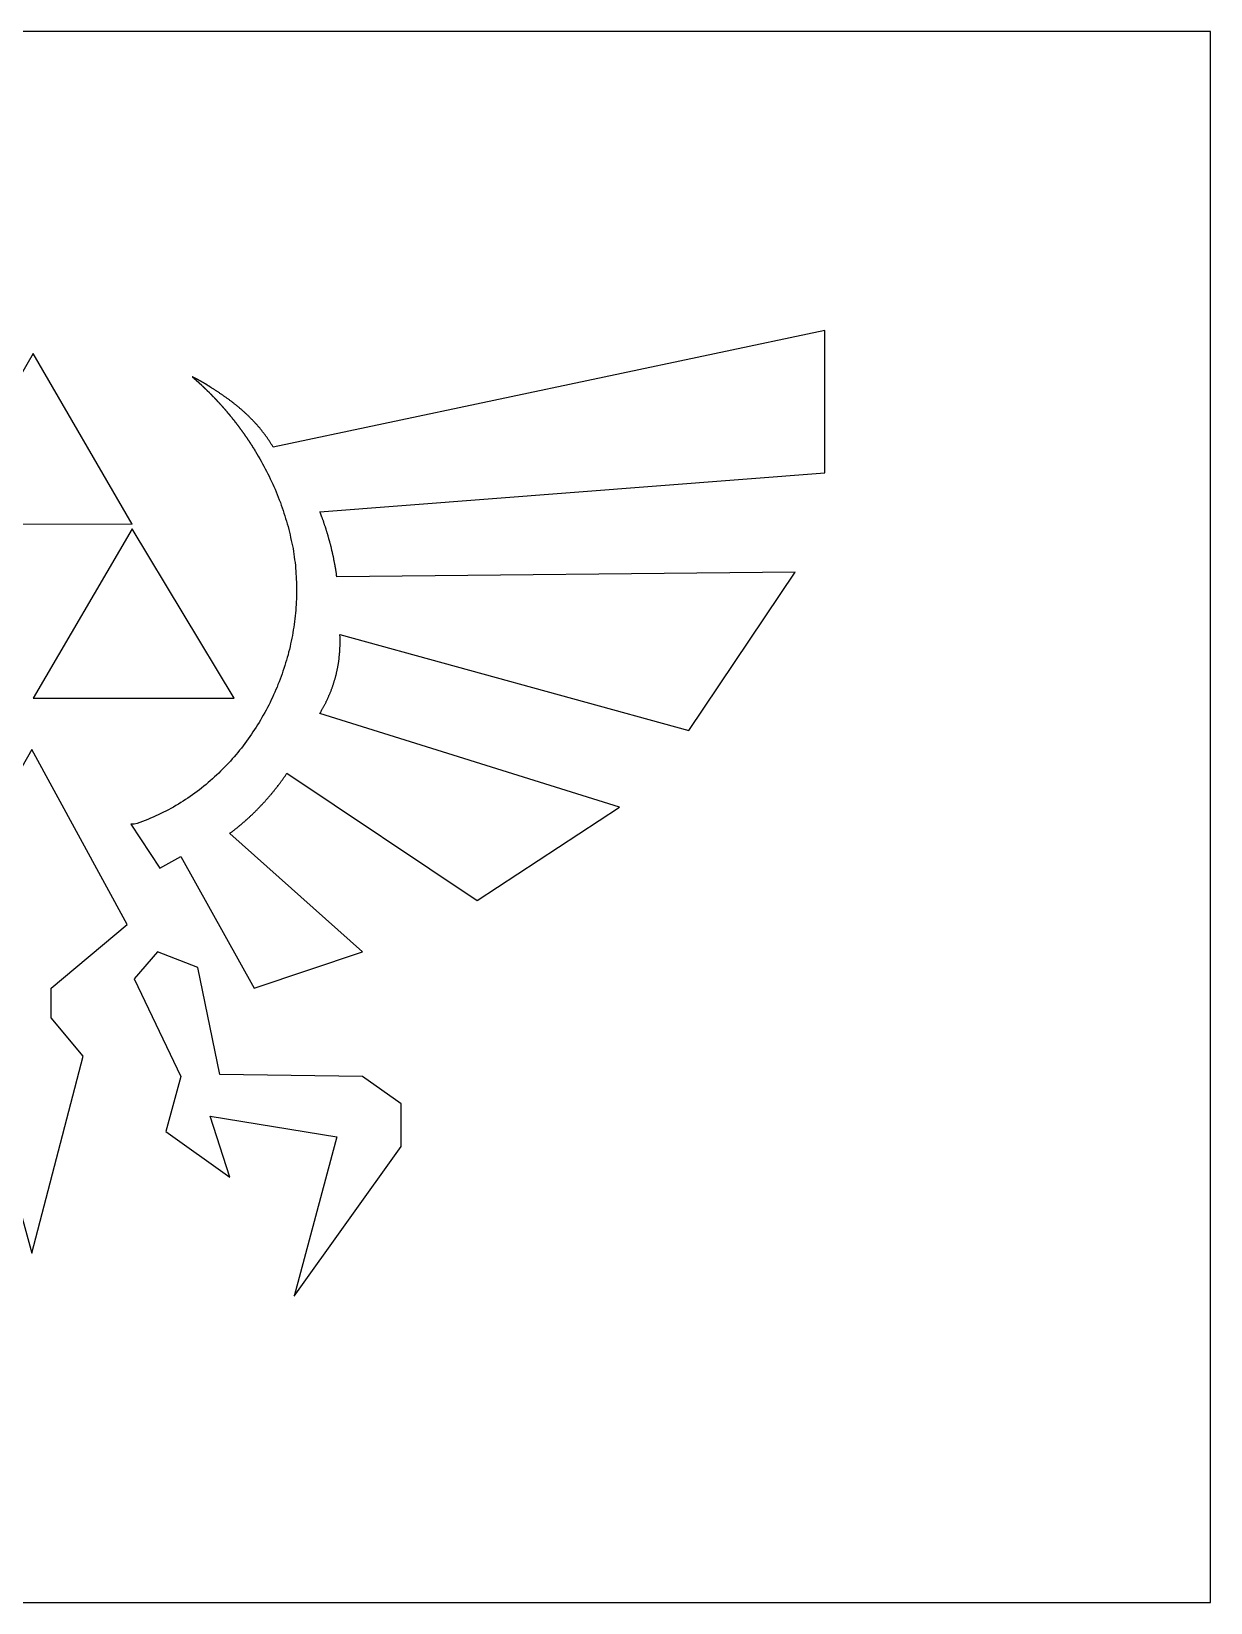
# Model space of a CAD drawing. Extents: x -75 to 75, y -57 to 44.
# Drawn here: x 0 to 75.4, y -56.9 to 43.6 of the extents above; entities that cross this region are included whole.
import ezdxf

# ---------------------------------------------------------------- set-up
doc = ezdxf.new("R2010")
doc.units = 0
doc.layers.get('0').update_dxf_attribs({"linetype": 'CONTINUOUS'})

msp = doc.modelspace()

# ---------------------------------------------------------------- linework, layer by layer
at = {"color": 7, "linetype": 'CONTINUOUS'}
for p, q in [((75.36, 43.58), (-75.34, 43.58)), ((75.36, -56.88), (75.36, 43.58)), ((50.71, 24.47), (15.44, 17.01)), ((50.71, 15.36), (50.71, 24.47)), ((0.11, 23), (-6.18, 12.11)), ((6.42, 12.07), (0.11, 23)), ((14.31, 16.73), (14.31, 16.73)), ((18.43, 12.86), (50.71, 15.36)), ((-6.18, 12.11), (6.42, 12.07)), ((6.42, 11.77), (0.11, 0.96)), ((12.94, 0.96), (6.42, 11.77)), ((48.8, 9), (19.51, 8.71)), ((42.01, -1.11), (48.8, 9)), ((19.71, 5.02), (42.01, -1.11)), ((0.11, 0.96), (12.94, 0.96)), ((37.59, -6.03), (18.43, -0.02)), ((0.01, -2.33), (-6.18, -13.23)), ((6.1, -13.53), (0.01, -2.33)), ((16.32, -3.85), (28.48, -11.98)), ((28.48, -11.98), (37.59, -6.03)), ((6.56, -7.11), (6.35, -7.11)), ((6.35, -7.11), (8.19, -9.93)), ((21.16, -15.27), (12.67, -7.7)), ((8.19, -9.93), (9.54, -9.18)), ((9.54, -9.18), (14.22, -17.59)), ((1.24, -17.59), (6.1, -13.53)), ((8.05, -15.27), (6.56, -17)), ((10.63, -16.27), (8.05, -15.27)), ((14.22, -17.59), (21.16, -15.27)), ((6.56, -17), (9.54, -23.24)), ((12.04, -23.12), (10.63, -16.27)), ((1.24, -19.49), (1.24, -17.59)), ((3.29, -21.95), (1.24, -19.49)), ((-3.44, -21.95), (0.01, -34.53)), ((0.01, -34.53), (3.29, -21.95)), ((9.54, -23.24), (8.59, -26.76)), ((21.16, -23.24), (12.04, -23.12)), ((23.62, -25), (21.16, -23.24)), ((23.62, -27.72), (23.62, -25)), ((12.67, -29.67), (11.42, -25.78)), ((11.42, -25.78), (19.51, -27.1)), ((8.59, -26.76), (12.67, -29.67)), ((19.51, -27.1), (16.78, -37.29)), ((16.78, -37.29), (23.62, -27.72)), ((-75.34, -56.88), (75.36, -56.88))]:
    msp.add_line(p, q, dxfattribs=at)
at = {"color": 7}
for points in [[(11.5, 20.79, 0), (11.49, 20.8, 0), (11.48, 20.81, 0), (11.47, 20.81, 0), (11.46, 20.82, 0), (11.45, 20.82, 0), (11.44, 20.83, 0), (11.43, 20.84, 0), (11.42, 20.84, 0), (11.41, 20.85, 0), (11.4, 20.86, 0), (11.39, 20.86, 0), (11.39, 20.87, 0), (11.38, 20.87, 0), (11.37, 20.88, 0), (11.36, 20.89, 0), (11.35, 20.89, 0), (11.34, 20.9, 0), (11.33, 20.9, 0), (11.32, 20.91, 0), (11.31, 20.92, 0), (11.3, 20.92, 0), (11.29, 20.93, 0), (11.28, 20.93, 0), (11.27, 20.94, 0), (11.26, 20.95, 0), (11.25, 20.95, 0), (11.25, 20.96, 0), (11.24, 20.96, 0), (11.23, 20.97, 0), (11.22, 20.98, 0), (11.21, 20.98, 0), (11.2, 20.99, 0), (11.19, 20.99, 0), (11.18, 21, 0), (11.17, 21, 0), (11.16, 21.01, 0), (11.15, 21.02, 0), (11.14, 21.02, 0), (11.13, 21.03, 0), (11.12, 21.03, 0), (11.11, 21.04, 0), (11.1, 21.05, 0), (11.09, 21.05, 0), (11.08, 21.06, 0), (11.07, 21.06, 0), (11.07, 21.07, 0), (11.06, 21.07, 0), (11.05, 21.08, 0), (11.04, 21.09, 0), (11.03, 21.09, 0), (11.02, 21.1, 0), (11.01, 21.1, 0), (11, 21.11, 0), (10.99, 21.11, 0), (10.98, 21.12, 0), (10.97, 21.13, 0), (10.96, 21.13, 0), (10.95, 21.14, 0), (10.94, 21.14, 0), (10.93, 21.15, 0), (10.92, 21.15, 0), (10.91, 21.16, 0), (10.9, 21.16, 0), (10.89, 21.17, 0), (10.88, 21.18, 0), (10.87, 21.18, 0), (10.86, 21.19, 0), (10.85, 21.19, 0), (10.84, 21.2, 0), (10.83, 21.2, 0), (10.82, 21.21, 0), (10.82, 21.21, 0), (10.81, 21.22, 0), (10.8, 21.22, 0), (10.79, 21.23, 0), (10.78, 21.24, 0), (10.77, 21.24, 0), (10.76, 21.25, 0), (10.75, 21.25, 0), (10.74, 21.26, 0), (10.73, 21.26, 0), (10.72, 21.27, 0), (10.71, 21.27, 0), (10.7, 21.28, 0), (10.69, 21.28, 0), (10.68, 21.29, 0), (10.67, 21.29, 0), (10.66, 21.3, 0), (10.65, 21.31, 0), (10.64, 21.31, 0), (10.63, 21.32, 0), (10.62, 21.32, 0), (10.61, 21.33, 0), (10.6, 21.33, 0), (10.59, 21.34, 0), (10.58, 21.34, 0), (10.57, 21.35, 0), (10.56, 21.35, 0), (10.55, 21.36, 0), (10.54, 21.36, 0), (10.53, 21.37, 0), (10.52, 21.37, 0), (10.51, 21.38, 0), (10.5, 21.38, 0), (10.49, 21.39, 0), (10.48, 21.39, 0), (10.47, 21.4, 0), (10.46, 21.4, 0), (10.45, 21.41, 0), (10.44, 21.41, 0), (10.43, 21.42, 0), (10.42, 21.42, 0), (10.41, 21.43, 0), (10.4, 21.43, 0), (10.39, 21.44, 0), (10.38, 21.44, 0), (10.37, 21.45, 0), (10.36, 21.45, 0), (10.35, 21.46, 0), (10.34, 21.46, 0), (10.33, 21.47, 0), (10.32, 21.47, 0), (10.31, 21.48, 0), (10.3, 21.48, 0), (10.29, 21.49, 0), (10.28, 21.49, 0), (10.27, 21.5, 0)], [(10.27, 21.5, 0), (10.28, 21.49, 0), (10.29, 21.49, 0), (10.29, 21.48, 0), (10.3, 21.47, 0), (10.31, 21.47, 0), (10.31, 21.46, 0), (10.32, 21.45, 0), (10.33, 21.45, 0), (10.34, 21.44, 0), (10.34, 21.43, 0), (10.35, 21.43, 0), (10.36, 21.42, 0), (10.37, 21.41, 0), (10.37, 21.41, 0), (10.38, 21.4, 0), (10.39, 21.4, 0), (10.4, 21.39, 0), (10.4, 21.38, 0), (10.41, 21.38, 0), (10.42, 21.37, 0), (10.42, 21.36, 0), (10.43, 21.36, 0), (10.44, 21.35, 0), (10.45, 21.34, 0), (10.45, 21.34, 0), (10.46, 21.33, 0), (10.47, 21.32, 0), (10.48, 21.32, 0), (10.48, 21.31, 0), (10.49, 21.3, 0), (10.5, 21.3, 0), (10.51, 21.29, 0), (10.51, 21.29, 0), (10.52, 21.28, 0), (10.53, 21.27, 0), (10.53, 21.27, 0), (10.54, 21.26, 0), (10.55, 21.25, 0), (10.56, 21.25, 0), (10.56, 21.24, 0), (10.57, 21.23, 0), (10.58, 21.23, 0), (10.59, 21.22, 0), (10.59, 21.21, 0), (10.6, 21.21, 0), (10.61, 21.2, 0), (10.61, 21.19, 0), (10.62, 21.19, 0), (10.63, 21.18, 0), (10.64, 21.17, 0), (10.64, 21.17, 0), (10.65, 21.16, 0), (10.66, 21.15, 0), (10.67, 21.15, 0), (10.67, 21.14, 0), (10.68, 21.14, 0), (10.69, 21.13, 0), (10.69, 21.12, 0), (10.7, 21.12, 0), (10.71, 21.11, 0), (10.72, 21.1, 0), (10.72, 21.1, 0), (10.73, 21.09, 0), (10.74, 21.08, 0), (10.74, 21.08, 0), (10.75, 21.07, 0), (10.76, 21.06, 0), (10.77, 21.06, 0), (10.77, 21.05, 0), (10.78, 21.04, 0), (10.79, 21.04, 0), (10.79, 21.03, 0), (10.8, 21.02, 0), (10.81, 21.02, 0), (10.82, 21.01, 0), (10.82, 21, 0), (10.83, 21, 0), (10.84, 20.99, 0), (10.85, 20.98, 0), (10.85, 20.98, 0), (10.86, 20.97, 0), (10.87, 20.96, 0), (10.87, 20.96, 0), (10.88, 20.95, 0), (10.89, 20.94, 0), (10.89, 20.94, 0), (10.9, 20.93, 0), (10.91, 20.92, 0), (10.92, 20.92, 0), (10.92, 20.91, 0), (10.93, 20.9, 0), (10.94, 20.9, 0), (10.94, 20.89, 0), (10.95, 20.88, 0), (10.96, 20.88, 0), (10.97, 20.87, 0), (10.97, 20.86, 0), (10.98, 20.86, 0), (10.99, 20.85, 0), (10.99, 20.84, 0), (11, 20.84, 0), (11.01, 20.83, 0), (11.02, 20.82, 0), (11.02, 20.82, 0), (11.03, 20.81, 0), (11.04, 20.8, 0), (11.04, 20.79, 0), (11.05, 20.79, 0), (11.06, 20.78, 0), (11.07, 20.77, 0), (11.07, 20.77, 0), (11.08, 20.76, 0), (11.09, 20.75, 0), (11.09, 20.75, 0), (11.1, 20.74, 0), (11.11, 20.73, 0), (11.11, 20.73, 0), (11.12, 20.72, 0), (11.13, 20.71, 0), (11.14, 20.71, 0), (11.14, 20.7, 0), (11.15, 20.69, 0), (11.16, 20.69, 0), (11.16, 20.68, 0), (11.17, 20.67, 0), (11.18, 20.67, 0), (11.18, 20.66, 0), (11.19, 20.65, 0), (11.2, 20.65, 0), (11.21, 20.64, 0), (11.21, 20.63, 0), (11.22, 20.62, 0), (11.23, 20.62, 0), (11.23, 20.61, 0), (11.24, 20.6, 0), (11.25, 20.6, 0), (11.25, 20.59, 0), (11.26, 20.58, 0), (11.27, 20.58, 0), (11.28, 20.57, 0), (11.28, 20.56, 0), (11.29, 20.56, 0), (11.3, 20.55, 0), (11.3, 20.54, 0), (11.31, 20.54, 0), (11.32, 20.53, 0), (11.32, 20.52, 0), (11.33, 20.51, 0), (11.34, 20.51, 0), (11.34, 20.5, 0), (11.35, 20.49, 0), (11.36, 20.49, 0), (11.37, 20.48, 0), (11.37, 20.47, 0), (11.38, 20.47, 0), (11.39, 20.46, 0), (11.39, 20.45, 0), (11.4, 20.45, 0), (11.41, 20.44, 0), (11.41, 20.43, 0), (11.42, 20.42, 0), (11.43, 20.42, 0), (11.43, 20.41, 0), (11.44, 20.4, 0), (11.45, 20.4, 0), (11.45, 20.39, 0), (11.46, 20.38, 0), (11.47, 20.38, 0), (11.48, 20.37, 0), (11.48, 20.36, 0), (11.49, 20.36, 0), (11.5, 20.35, 0), (11.5, 20.34, 0), (11.51, 20.33, 0), (11.52, 20.33, 0), (11.52, 20.32, 0), (11.53, 20.31, 0), (11.54, 20.31, 0), (11.54, 20.3, 0), (11.55, 20.29, 0), (11.56, 20.29, 0), (11.56, 20.28, 0), (11.57, 20.27, 0), (11.58, 20.26, 0), (11.58, 20.26, 0), (11.59, 20.25, 0), (11.6, 20.24, 0), (11.61, 20.24, 0), (11.61, 20.23, 0), (11.62, 20.22, 0), (11.63, 20.21, 0), (11.63, 20.21, 0), (11.64, 20.2, 0), (11.65, 20.19, 0), (11.65, 20.19, 0), (11.66, 20.18, 0), (11.67, 20.17, 0), (11.67, 20.17, 0), (11.68, 20.16, 0), (11.69, 20.15, 0), (11.69, 20.14, 0), (11.7, 20.14, 0), (11.71, 20.13, 0), (11.71, 20.12, 0), (11.72, 20.12, 0), (11.73, 20.11, 0), (11.73, 20.1, 0), (11.74, 20.09, 0), (11.75, 20.09, 0), (11.75, 20.08, 0), (11.76, 20.07, 0), (11.77, 20.07, 0), (11.77, 20.06, 0), (11.78, 20.05, 0), (11.79, 20.05, 0), (11.79, 20.04, 0), (11.8, 20.03, 0), (11.81, 20.02, 0), (11.81, 20.02, 0), (11.82, 20.01, 0), (11.83, 20, 0), (11.83, 20, 0), (11.84, 19.99, 0), (11.85, 19.98, 0), (11.85, 19.97, 0), (11.86, 19.97, 0), (11.87, 19.96, 0), (11.87, 19.95, 0), (11.88, 19.95, 0), (11.89, 19.94, 0), (11.89, 19.93, 0), (11.9, 19.92, 0), (11.91, 19.92, 0), (11.91, 19.91, 0), (11.92, 19.9, 0), (11.93, 19.89, 0), (11.93, 19.89, 0), (11.94, 19.88, 0), (11.95, 19.87, 0), (11.95, 19.87, 0), (11.96, 19.86, 0), (11.97, 19.85, 0), (11.97, 19.84, 0), (11.98, 19.84, 0), (11.99, 19.83, 0), (11.99, 19.82, 0), (12, 19.82, 0), (12.01, 19.81, 0), (12.01, 19.8, 0), (12.02, 19.79, 0), (12.03, 19.79, 0), (12.03, 19.78, 0), (12.04, 19.77, 0), (12.05, 19.76, 0), (12.05, 19.76, 0), (12.06, 19.75, 0), (12.07, 19.74, 0), (12.07, 19.74, 0), (12.08, 19.73, 0), (12.08, 19.72, 0), (12.09, 19.71, 0), (12.1, 19.71, 0), (12.1, 19.7, 0), (12.11, 19.69, 0), (12.12, 19.68, 0), (12.12, 19.68, 0), (12.13, 19.67, 0), (12.14, 19.66, 0), (12.14, 19.66, 0), (12.15, 19.65, 0), (12.16, 19.64, 0), (12.16, 19.63, 0), (12.17, 19.63, 0), (12.18, 19.62, 0), (12.18, 19.61, 0), (12.19, 19.6, 0), (12.2, 19.6, 0), (12.2, 19.59, 0), (12.21, 19.58, 0), (12.22, 19.58, 0), (12.22, 19.57, 0), (12.23, 19.56, 0), (12.23, 19.55, 0), (12.24, 19.55, 0), (12.25, 19.54, 0), (12.25, 19.53, 0), (12.26, 19.52, 0), (12.27, 19.52, 0), (12.27, 19.51, 0), (12.28, 19.5, 0), (12.29, 19.49, 0), (12.29, 19.49, 0), (12.3, 19.48, 0), (12.31, 19.47, 0), (12.31, 19.47, 0), (12.32, 19.46, 0), (12.32, 19.45, 0), (12.33, 19.44, 0), (12.34, 19.44, 0), (12.34, 19.43, 0), (12.35, 19.42, 0), (12.36, 19.41, 0), (12.36, 19.41, 0), (12.37, 19.4, 0), (12.38, 19.39, 0), (12.38, 19.38, 0), (12.39, 19.38, 0), (12.39, 19.37, 0), (12.4, 19.36, 0), (12.41, 19.35, 0), (12.41, 19.35, 0), (12.42, 19.34, 0), (12.43, 19.33, 0), (12.43, 19.32, 0), (12.44, 19.32, 0), (12.45, 19.31, 0), (12.45, 19.3, 0), (12.46, 19.29, 0), (12.46, 19.29, 0), (12.47, 19.28, 0), (12.48, 19.27, 0), (12.48, 19.26, 0), (12.49, 19.26, 0), (12.5, 19.25, 0), (12.5, 19.24, 0), (12.51, 19.23, 0), (12.51, 19.23, 0), (12.52, 19.22, 0), (12.53, 19.21, 0), (12.53, 19.2, 0), (12.54, 19.2, 0), (12.55, 19.19, 0), (12.55, 19.18, 0), (12.56, 19.17, 0), (12.56, 19.17, 0), (12.57, 19.16, 0), (12.58, 19.15, 0), (12.58, 19.14, 0), (12.59, 19.14, 0), (12.6, 19.13, 0), (12.6, 19.12, 0), (12.61, 19.11, 0), (12.62, 19.11, 0), (12.62, 19.1, 0), (12.63, 19.09, 0), (12.63, 19.08, 0), (12.64, 19.08, 0), (12.65, 19.07, 0), (12.65, 19.06, 0), (12.66, 19.05, 0), (12.66, 19.05, 0)], [(15.44, 17.01, 0), (15.41, 17.05, 0), (15.39, 17.09, 0), (15.37, 17.13, 0), (15.34, 17.17, 0), (15.32, 17.2, 0), (15.3, 17.24, 0), (15.27, 17.28, 0), (15.25, 17.32, 0), (15.23, 17.35, 0), (15.2, 17.39, 0), (15.18, 17.43, 0), (15.15, 17.46, 0), (15.13, 17.5, 0), (15.1, 17.53, 0), (15.08, 17.57, 0), (15.05, 17.61, 0), (15.03, 17.64, 0), (15, 17.68, 0), (14.98, 17.71, 0), (14.95, 17.75, 0), (14.93, 17.78, 0), (14.9, 17.82, 0), (14.87, 17.85, 0), (14.85, 17.89, 0), (14.82, 17.92, 0), (14.79, 17.96, 0), (14.77, 17.99, 0), (14.74, 18.03, 0), (14.71, 18.06, 0), (14.69, 18.09, 0), (14.66, 18.13, 0), (14.63, 18.16, 0), (14.6, 18.19, 0), (14.58, 18.23, 0), (14.55, 18.26, 0), (14.52, 18.29, 0), (14.49, 18.33, 0), (14.46, 18.36, 0), (14.43, 18.39, 0), (14.41, 18.42, 0), (14.38, 18.46, 0), (14.35, 18.49, 0), (14.32, 18.52, 0), (14.29, 18.55, 0), (14.26, 18.58, 0), (14.23, 18.62, 0), (14.2, 18.65, 0), (14.17, 18.68, 0), (14.14, 18.71, 0), (14.11, 18.74, 0), (14.08, 18.77, 0), (14.05, 18.8, 0), (14.02, 18.83, 0), (13.99, 18.86, 0), (13.96, 18.89, 0), (13.93, 18.92, 0), (13.9, 18.96, 0), (13.87, 18.99, 0), (13.84, 19.02, 0), (13.8, 19.05, 0), (13.77, 19.07, 0), (13.74, 19.1, 0), (13.71, 19.13, 0), (13.68, 19.16, 0), (13.65, 19.19, 0), (13.61, 19.22, 0), (13.58, 19.25, 0), (13.55, 19.28, 0), (13.52, 19.31, 0), (13.49, 19.34, 0), (13.45, 19.37, 0), (13.42, 19.39, 0), (13.39, 19.42, 0), (13.36, 19.45, 0), (13.32, 19.48, 0), (13.29, 19.51, 0), (13.26, 19.53, 0), (13.22, 19.56, 0), (13.19, 19.59, 0), (13.16, 19.62, 0), (13.12, 19.64, 0), (13.09, 19.67, 0), (13.06, 19.7, 0), (13.02, 19.73, 0), (12.99, 19.75, 0), (12.95, 19.78, 0), (12.92, 19.81, 0), (12.89, 19.83, 0), (12.85, 19.86, 0), (12.82, 19.89, 0), (12.78, 19.91, 0), (12.75, 19.94, 0), (12.71, 19.96, 0), (12.68, 19.99, 0), (12.65, 20.02, 0), (12.61, 20.04, 0), (12.58, 20.07, 0), (12.54, 20.09, 0), (12.51, 20.12, 0), (12.47, 20.14, 0), (12.44, 20.17, 0), (12.4, 20.19, 0), (12.36, 20.22, 0), (12.33, 20.24, 0), (12.29, 20.27, 0), (12.26, 20.29, 0), (12.22, 20.32, 0), (12.19, 20.34, 0), (12.15, 20.37, 0), (12.12, 20.39, 0), (12.08, 20.42, 0), (12.04, 20.44, 0), (12.01, 20.47, 0), (11.97, 20.49, 0), (11.94, 20.51, 0), (11.9, 20.54, 0), (11.86, 20.56, 0), (11.83, 20.58, 0), (11.79, 20.61, 0), (11.75, 20.63, 0), (11.72, 20.66, 0), (11.68, 20.68, 0), (11.64, 20.7, 0), (11.61, 20.72, 0), (11.57, 20.75, 0), (11.53, 20.77, 0), (11.5, 20.79, 0)], [(12.66, 19.05, 0), (12.67, 19.05, 0), (12.67, 19.05, 0), (12.67, 19.05, 0), (12.67, 19.05, 0), (12.67, 19.05, 0), (12.67, 19.05, 0), (12.67, 19.05, 0), (12.67, 19.05, 0), (12.67, 19.05, 0), (12.67, 19.05, 0), (12.67, 19.05, 0), (12.67, 19.05, 0), (12.67, 19.05, 0), (12.67, 19.05, 0), (12.67, 19.05, 0), (12.67, 19.05, 0), (12.67, 19.05, 0), (12.67, 19.05, 0), (12.67, 19.05, 0), (12.67, 19.05, 0), (12.67, 19.05, 0), (12.67, 19.05, 0), (12.67, 19.05, 0), (12.67, 19.05, 0), (12.67, 19.05, 0), (12.67, 19.05, 0), (12.67, 19.05, 0), (12.67, 19.05, 0), (12.67, 19.05, 0), (12.67, 19.05, 0), (12.67, 19.05, 0), (12.67, 19.05, 0), (12.67, 19.05, 0), (12.67, 19.05, 0), (12.67, 19.05, 0), (12.67, 19.05, 0), (12.67, 19.05, 0), (12.67, 19.05, 0), (12.67, 19.05, 0), (12.67, 19.05, 0), (12.67, 19.05, 0), (12.67, 19.05, 0), (12.67, 19.05, 0), (12.67, 19.05, 0), (12.67, 19.05, 0), (12.67, 19.05, 0), (12.67, 19.05, 0), (12.67, 19.04, 0), (12.67, 19.04, 0), (12.67, 19.04, 0), (12.67, 19.04, 0), (12.67, 19.04, 0), (12.67, 19.04, 0), (12.67, 19.04, 0), (12.67, 19.04, 0), (12.67, 19.04, 0), (12.67, 19.04, 0), (12.67, 19.04, 0), (12.67, 19.04, 0), (12.67, 19.04, 0), (12.67, 19.04, 0), (12.67, 19.04, 0), (12.67, 19.04, 0), (12.67, 19.04, 0), (12.67, 19.04, 0), (12.67, 19.04, 0), (12.67, 19.04, 0), (12.67, 19.04, 0), (12.67, 19.04, 0), (12.67, 19.04, 0), (12.67, 19.04, 0), (12.67, 19.04, 0), (12.67, 19.04, 0), (12.67, 19.04, 0), (12.67, 19.04, 0), (12.67, 19.04, 0), (12.67, 19.04, 0), (12.67, 19.04, 0), (12.67, 19.04, 0), (12.67, 19.04, 0), (12.67, 19.04, 0), (12.67, 19.04, 0), (12.67, 19.04, 0), (12.67, 19.04, 0), (12.67, 19.04, 0), (12.67, 19.04, 0), (12.67, 19.04, 0), (12.67, 19.04, 0), (12.67, 19.04, 0), (12.67, 19.04, 0), (12.67, 19.04, 0), (12.67, 19.04, 0), (12.67, 19.04, 0), (12.67, 19.04, 0), (12.67, 19.04, 0), (12.67, 19.04, 0), (12.67, 19.04, 0), (12.67, 19.04, 0), (12.67, 19.04, 0), (12.67, 19.04, 0), (12.67, 19.04, 0), (12.67, 19.04, 0), (12.67, 19.04, 0), (12.67, 19.04, 0), (12.67, 19.04, 0), (12.67, 19.04, 0), (12.67, 19.04, 0), (12.67, 19.04, 0), (12.67, 19.04, 0), (12.67, 19.04, 0), (12.67, 19.04, 0), (12.67, 19.04, 0), (12.67, 19.04, 0), (12.67, 19.04, 0), (12.67, 19.04, 0), (12.67, 19.04, 0), (12.67, 19.04, 0), (12.67, 19.04, 0), (12.67, 19.04, 0), (12.67, 19.04, 0), (12.67, 19.04, 0), (12.67, 19.04, 0), (12.67, 19.04, 0), (12.67, 19.04, 0), (12.67, 19.04, 0), (12.67, 19.04, 0), (12.67, 19.04, 0)], [(12.67, 19.04, 0), (12.68, 19.03, 0), (12.69, 19.02, 0), (12.7, 19.01, 0), (12.7, 19, 0), (12.71, 18.99, 0), (12.72, 18.98, 0), (12.73, 18.97, 0), (12.74, 18.96, 0), (12.75, 18.95, 0), (12.75, 18.94, 0), (12.76, 18.93, 0), (12.77, 18.92, 0), (12.78, 18.91, 0), (12.79, 18.9, 0), (12.8, 18.89, 0), (12.8, 18.88, 0), (12.81, 18.86, 0), (12.82, 18.85, 0), (12.83, 18.84, 0), (12.84, 18.83, 0), (12.85, 18.82, 0), (12.85, 18.81, 0), (12.86, 18.8, 0), (12.87, 18.79, 0), (12.88, 18.78, 0), (12.89, 18.77, 0), (12.9, 18.76, 0), (12.9, 18.75, 0), (12.91, 18.74, 0), (12.92, 18.73, 0), (12.93, 18.72, 0), (12.94, 18.71, 0), (12.95, 18.7, 0), (12.95, 18.69, 0), (12.96, 18.68, 0), (12.97, 18.67, 0), (12.98, 18.65, 0), (12.99, 18.64, 0), (13, 18.63, 0), (13, 18.62, 0), (13.01, 18.61, 0), (13.02, 18.6, 0), (13.03, 18.59, 0), (13.04, 18.58, 0), (13.05, 18.57, 0), (13.05, 18.56, 0), (13.06, 18.55, 0), (13.07, 18.54, 0), (13.08, 18.53, 0), (13.09, 18.52, 0), (13.09, 18.51, 0), (13.1, 18.5, 0), (13.11, 18.48, 0), (13.12, 18.47, 0), (13.13, 18.46, 0), (13.13, 18.45, 0), (13.14, 18.44, 0), (13.15, 18.43, 0), (13.16, 18.42, 0), (13.17, 18.41, 0), (13.18, 18.4, 0), (13.18, 18.39, 0), (13.19, 18.38, 0), (13.2, 18.37, 0), (13.21, 18.36, 0), (13.22, 18.35, 0), (13.22, 18.34, 0), (13.23, 18.32, 0), (13.24, 18.31, 0), (13.25, 18.3, 0), (13.26, 18.29, 0), (13.26, 18.28, 0), (13.27, 18.27, 0), (13.28, 18.26, 0), (13.29, 18.25, 0), (13.3, 18.24, 0), (13.3, 18.23, 0), (13.31, 18.22, 0), (13.32, 18.21, 0), (13.33, 18.19, 0), (13.34, 18.18, 0), (13.34, 18.17, 0), (13.35, 18.16, 0), (13.36, 18.15, 0), (13.37, 18.14, 0), (13.38, 18.13, 0), (13.38, 18.12, 0), (13.39, 18.11, 0), (13.4, 18.1, 0), (13.41, 18.09, 0), (13.41, 18.08, 0), (13.42, 18.06, 0), (13.43, 18.05, 0), (13.44, 18.04, 0), (13.45, 18.03, 0), (13.45, 18.02, 0), (13.46, 18.01, 0), (13.47, 18, 0), (13.48, 17.99, 0), (13.49, 17.98, 0), (13.49, 17.97, 0), (13.5, 17.96, 0), (13.51, 17.94, 0), (13.52, 17.93, 0), (13.52, 17.92, 0), (13.53, 17.91, 0), (13.54, 17.9, 0), (13.55, 17.89, 0), (13.56, 17.88, 0), (13.56, 17.87, 0), (13.57, 17.86, 0), (13.58, 17.85, 0), (13.59, 17.83, 0), (13.59, 17.82, 0), (13.6, 17.81, 0), (13.61, 17.8, 0), (13.62, 17.79, 0), (13.63, 17.78, 0), (13.63, 17.77, 0), (13.64, 17.76, 0), (13.65, 17.75, 0), (13.66, 17.74, 0), (13.66, 17.72, 0), (13.67, 17.71, 0), (13.68, 17.7, 0), (13.69, 17.69, 0), (13.69, 17.68, 0)], [(13.69, 17.68, 0), (13.69, 17.68, 0), (13.69, 17.68, 0), (13.69, 17.68, 0), (13.69, 17.68, 0), (13.69, 17.68, 0), (13.69, 17.68, 0), (13.69, 17.68, 0), (13.69, 17.68, 0), (13.69, 17.68, 0), (13.69, 17.68, 0), (13.69, 17.68, 0), (13.69, 17.68, 0), (13.69, 17.68, 0), (13.69, 17.68, 0), (13.69, 17.68, 0), (13.69, 17.68, 0), (13.7, 17.68, 0), (13.7, 17.68, 0), (13.7, 17.68, 0), (13.7, 17.68, 0), (13.7, 17.68, 0), (13.7, 17.68, 0), (13.7, 17.68, 0), (13.7, 17.68, 0), (13.7, 17.68, 0), (13.7, 17.68, 0), (13.7, 17.68, 0), (13.7, 17.68, 0), (13.7, 17.68, 0), (13.7, 17.68, 0), (13.7, 17.68, 0), (13.7, 17.68, 0), (13.7, 17.68, 0), (13.7, 17.68, 0), (13.7, 17.68, 0), (13.7, 17.68, 0), (13.7, 17.68, 0), (13.7, 17.68, 0), (13.7, 17.68, 0), (13.7, 17.68, 0), (13.7, 17.68, 0), (13.7, 17.68, 0), (13.7, 17.68, 0), (13.7, 17.68, 0), (13.7, 17.68, 0), (13.7, 17.68, 0), (13.7, 17.68, 0), (13.7, 17.68, 0), (13.7, 17.68, 0), (13.7, 17.68, 0), (13.7, 17.67, 0), (13.7, 17.67, 0), (13.7, 17.67, 0), (13.7, 17.67, 0), (13.7, 17.67, 0), (13.7, 17.67, 0), (13.7, 17.67, 0), (13.7, 17.67, 0), (13.7, 17.67, 0), (13.7, 17.67, 0), (13.7, 17.67, 0), (13.7, 17.67, 0), (13.7, 17.67, 0), (13.7, 17.67, 0), (13.7, 17.67, 0), (13.7, 17.67, 0), (13.7, 17.67, 0), (13.7, 17.67, 0), (13.7, 17.67, 0), (13.7, 17.67, 0), (13.7, 17.67, 0), (13.7, 17.67, 0), (13.7, 17.67, 0), (13.7, 17.67, 0), (13.7, 17.67, 0), (13.7, 17.67, 0), (13.7, 17.67, 0), (13.7, 17.67, 0), (13.7, 17.67, 0), (13.7, 17.67, 0), (13.7, 17.67, 0), (13.7, 17.67, 0), (13.7, 17.67, 0), (13.7, 17.67, 0), (13.7, 17.67, 0), (13.7, 17.67, 0), (13.7, 17.67, 0), (13.7, 17.67, 0), (13.7, 17.67, 0), (13.7, 17.67, 0), (13.7, 17.67, 0), (13.7, 17.67, 0), (13.7, 17.67, 0), (13.7, 17.67, 0), (13.7, 17.67, 0), (13.7, 17.67, 0), (13.7, 17.67, 0), (13.7, 17.67, 0), (13.7, 17.67, 0), (13.7, 17.67, 0), (13.7, 17.67, 0), (13.7, 17.67, 0), (13.7, 17.67, 0), (13.7, 17.67, 0), (13.7, 17.67, 0), (13.7, 17.67, 0), (13.7, 17.67, 0), (13.7, 17.67, 0), (13.7, 17.67, 0), (13.7, 17.67, 0), (13.7, 17.67, 0), (13.7, 17.67, 0), (13.7, 17.67, 0), (13.7, 17.67, 0), (13.7, 17.67, 0), (13.7, 17.67, 0), (13.7, 17.67, 0), (13.7, 17.67, 0), (13.7, 17.67, 0), (13.7, 17.67, 0), (13.7, 17.67, 0), (13.7, 17.67, 0), (13.7, 17.67, 0), (13.7, 17.67, 0), (13.7, 17.67, 0), (13.7, 17.67, 0), (13.7, 17.67, 0)], [(13.7, 17.67, 0), (13.71, 17.66, 0), (13.71, 17.66, 0), (13.71, 17.65, 0), (13.72, 17.64, 0), (13.72, 17.64, 0), (13.73, 17.63, 0), (13.73, 17.63, 0), (13.73, 17.62, 0), (13.74, 17.62, 0), (13.74, 17.61, 0), (13.75, 17.6, 0), (13.75, 17.6, 0), (13.75, 17.59, 0), (13.76, 17.59, 0), (13.76, 17.58, 0), (13.77, 17.57, 0), (13.77, 17.57, 0), (13.77, 17.56, 0), (13.78, 17.56, 0), (13.78, 17.55, 0), (13.79, 17.55, 0), (13.79, 17.54, 0), (13.79, 17.53, 0), (13.8, 17.53, 0), (13.8, 17.52, 0), (13.8, 17.52, 0), (13.81, 17.51, 0), (13.81, 17.5, 0), (13.82, 17.5, 0), (13.82, 17.49, 0), (13.82, 17.49, 0), (13.83, 17.48, 0), (13.83, 17.48, 0), (13.84, 17.47, 0), (13.84, 17.46, 0), (13.84, 17.46, 0), (13.85, 17.45, 0), (13.85, 17.45, 0), (13.86, 17.44, 0), (13.86, 17.44, 0), (13.86, 17.43, 0), (13.87, 17.42, 0), (13.87, 17.42, 0), (13.88, 17.41, 0), (13.88, 17.41, 0), (13.88, 17.4, 0), (13.89, 17.39, 0), (13.89, 17.39, 0), (13.89, 17.38, 0), (13.9, 17.38, 0), (13.9, 17.37, 0), (13.91, 17.37, 0), (13.91, 17.36, 0), (13.91, 17.35, 0), (13.92, 17.35, 0), (13.92, 17.34, 0), (13.93, 17.34, 0), (13.93, 17.33, 0), (13.93, 17.32, 0), (13.94, 17.32, 0), (13.94, 17.31, 0), (13.94, 17.31, 0), (13.95, 17.3, 0), (13.95, 17.29, 0), (13.96, 17.29, 0), (13.96, 17.28, 0), (13.96, 17.28, 0), (13.97, 17.27, 0), (13.97, 17.27, 0), (13.98, 17.26, 0), (13.98, 17.25, 0), (13.98, 17.25, 0), (13.99, 17.24, 0), (13.99, 17.24, 0), (13.99, 17.23, 0), (14, 17.22, 0), (14, 17.22, 0), (14.01, 17.21, 0), (14.01, 17.21, 0), (14.01, 17.2, 0), (14.02, 17.2, 0), (14.02, 17.19, 0), (14.03, 17.18, 0), (14.03, 17.18, 0), (14.03, 17.17, 0), (14.04, 17.17, 0), (14.04, 17.16, 0), (14.04, 17.15, 0), (14.05, 17.15, 0), (14.05, 17.14, 0), (14.06, 17.14, 0), (14.06, 17.13, 0), (14.06, 17.12, 0), (14.07, 17.12, 0), (14.07, 17.11, 0), (14.07, 17.11, 0), (14.08, 17.1, 0), (14.08, 17.09, 0), (14.09, 17.09, 0), (14.09, 17.08, 0), (14.09, 17.08, 0), (14.1, 17.07, 0), (14.1, 17.07, 0), (14.1, 17.06, 0), (14.11, 17.05, 0), (14.11, 17.05, 0), (14.12, 17.04, 0), (14.12, 17.04, 0), (14.12, 17.03, 0), (14.13, 17.02, 0), (14.13, 17.02, 0), (14.13, 17.01, 0), (14.14, 17.01, 0), (14.14, 17, 0), (14.15, 16.99, 0), (14.15, 16.99, 0), (14.15, 16.98, 0), (14.16, 16.98, 0), (14.16, 16.97, 0), (14.16, 16.96, 0), (14.17, 16.96, 0), (14.17, 16.95, 0), (14.18, 16.95, 0), (14.18, 16.94, 0), (14.18, 16.93, 0), (14.19, 16.93, 0), (14.19, 16.92, 0), (14.19, 16.92, 0), (14.2, 16.91, 0), (14.2, 16.9, 0), (14.21, 16.9, 0), (14.21, 16.89, 0), (14.21, 16.89, 0), (14.22, 16.88, 0), (14.22, 16.87, 0), (14.22, 16.87, 0), (14.23, 16.86, 0), (14.23, 16.86, 0), (14.23, 16.85, 0), (14.24, 16.85, 0), (14.24, 16.84, 0), (14.25, 16.83, 0), (14.25, 16.83, 0), (14.25, 16.82, 0), (14.26, 16.82, 0), (14.26, 16.81, 0), (14.26, 16.8, 0), (14.27, 16.8, 0), (14.27, 16.79, 0), (14.28, 16.79, 0), (14.28, 16.78, 0), (14.28, 16.77, 0), (14.29, 16.77, 0), (14.29, 16.76, 0), (14.29, 16.76, 0), (14.3, 16.75, 0), (14.3, 16.74, 0), (14.3, 16.74, 0), (14.31, 16.73, 0)], [(14.31, 16.73, 0), (14.4, 16.58, 0), (14.49, 16.42, 0), (14.59, 16.26, 0), (14.68, 16.1, 0), (14.76, 15.94, 0), (14.85, 15.78, 0), (14.93, 15.62, 0), (15.02, 15.46, 0), (15.1, 15.3, 0), (15.18, 15.14, 0), (15.26, 14.97, 0), (15.34, 14.81, 0), (15.41, 14.64, 0), (15.49, 14.48, 0), (15.56, 14.31, 0), (15.63, 14.14, 0), (15.7, 13.98, 0), (15.77, 13.81, 0), (15.83, 13.64, 0), (15.9, 13.47, 0), (15.96, 13.3, 0), (16.02, 13.13, 0), (16.08, 12.96, 0), (16.13, 12.79, 0), (16.19, 12.61, 0), (16.24, 12.44, 0), (16.29, 12.27, 0), (16.34, 12.09, 0), (16.39, 11.92, 0), (16.44, 11.74, 0), (16.48, 11.57, 0), (16.52, 11.39, 0), (16.56, 11.22, 0), (16.6, 11.04, 0), (16.64, 10.87, 0), (16.67, 10.69, 0), (16.71, 10.51, 0), (16.74, 10.33, 0), (16.76, 10.16, 0), (16.79, 9.98, 0), (16.81, 9.8, 0), (16.84, 9.62, 0), (16.86, 9.44, 0), (16.87, 9.26, 0), (16.89, 9.08, 0), (16.9, 8.91, 0), (16.92, 8.73, 0), (16.92, 8.55, 0), (16.93, 8.37, 0), (16.94, 8.19, 0), (16.94, 8.01, 0), (16.94, 7.83, 0), (16.94, 7.65, 0), (16.93, 7.47, 0), (16.93, 7.29, 0), (16.92, 7.11, 0), (16.91, 6.93, 0), (16.9, 6.75, 0), (16.89, 6.57, 0), (16.87, 6.39, 0), (16.85, 6.21, 0), (16.83, 6.03, 0), (16.81, 5.85, 0), (16.78, 5.67, 0), (16.76, 5.49, 0), (16.73, 5.31, 0), (16.7, 5.13, 0), (16.67, 4.96, 0), (16.63, 4.78, 0), (16.6, 4.6, 0), (16.56, 4.43, 0), (16.52, 4.25, 0), (16.48, 4.07, 0), (16.43, 3.9, 0), (16.39, 3.72, 0), (16.34, 3.55, 0), (16.29, 3.37, 0), (16.24, 3.2, 0), (16.18, 3.03, 0), (16.13, 2.85, 0), (16.07, 2.68, 0), (16.01, 2.51, 0), (15.95, 2.34, 0), (15.89, 2.17, 0), (15.82, 2, 0), (15.75, 1.83, 0), (15.69, 1.66, 0), (15.62, 1.5, 0), (15.54, 1.33, 0), (15.47, 1.16, 0), (15.39, 1, 0), (15.32, 0.84, 0), (15.24, 0.67, 0), (15.16, 0.51, 0), (15.07, 0.35, 0), (14.99, 0.19, 0), (14.9, 0.03, 0), (14.81, -0.13, 0), (14.72, -0.29, 0), (14.63, -0.45, 0), (14.54, -0.6, 0), (14.45, -0.76, 0), (14.35, -0.91, 0), (14.25, -1.06, 0), (14.15, -1.21, 0), (14.05, -1.36, 0), (13.95, -1.51, 0), (13.84, -1.66, 0), (13.74, -1.81, 0), (13.63, -1.95, 0), (13.52, -2.1, 0), (13.41, -2.24, 0), (13.3, -2.38, 0), (13.18, -2.52, 0), (13.07, -2.66, 0), (12.95, -2.8, 0), (12.83, -2.93, 0), (12.71, -3.07, 0), (12.59, -3.2, 0), (12.46, -3.33, 0), (12.34, -3.46, 0), (12.21, -3.59, 0), (12.08, -3.72, 0), (11.96, -3.85, 0), (11.82, -3.97, 0), (11.69, -4.09, 0), (11.56, -4.21, 0), (11.42, -4.33, 0), (11.29, -4.45, 0), (11.15, -4.57, 0), (11.01, -4.68, 0), (10.87, -4.8, 0), (10.73, -4.91, 0), (10.58, -5.02, 0), (10.44, -5.12, 0), (10.29, -5.23, 0), (10.14, -5.33, 0), (9.99, -5.44, 0), (9.84, -5.54, 0), (9.69, -5.63, 0), (9.54, -5.73, 0), (9.38, -5.82, 0), (9.23, -5.92, 0), (9.07, -6.01, 0), (8.91, -6.1, 0), (8.75, -6.18, 0), (8.59, -6.27, 0), (8.43, -6.35, 0), (8.27, -6.43, 0), (8.1, -6.51, 0), (7.94, -6.58, 0), (7.77, -6.66, 0), (7.6, -6.73, 0), (7.43, -6.8, 0), (7.26, -6.87, 0), (7.09, -6.93, 0), (6.91, -7, 0), (6.74, -7.06, 0), (6.56, -7.11, 0)], [(19.51, 8.71, 0), (19.51, 8.75, 0), (19.5, 8.78, 0), (19.5, 8.81, 0), (19.49, 8.85, 0), (19.49, 8.88, 0), (19.48, 8.91, 0), (19.48, 8.95, 0), (19.47, 8.98, 0), (19.47, 9.01, 0), (19.46, 9.05, 0), (19.46, 9.08, 0), (19.45, 9.11, 0), (19.45, 9.15, 0), (19.44, 9.18, 0), (19.44, 9.22, 0), (19.43, 9.25, 0), (19.43, 9.28, 0), (19.42, 9.32, 0), (19.41, 9.35, 0), (19.41, 9.38, 0), (19.4, 9.42, 0), (19.4, 9.45, 0), (19.39, 9.48, 0), (19.38, 9.51, 0), (19.38, 9.55, 0), (19.37, 9.58, 0), (19.37, 9.61, 0), (19.36, 9.65, 0), (19.35, 9.68, 0), (19.35, 9.71, 0), (19.34, 9.75, 0), (19.33, 9.78, 0), (19.33, 9.81, 0), (19.32, 9.85, 0), (19.31, 9.88, 0), (19.31, 9.91, 0), (19.3, 9.95, 0), (19.29, 9.98, 0), (19.29, 10.01, 0), (19.28, 10.04, 0), (19.27, 10.08, 0), (19.26, 10.11, 0), (19.26, 10.14, 0), (19.25, 10.18, 0), (19.24, 10.21, 0), (19.23, 10.24, 0), (19.23, 10.28, 0), (19.22, 10.31, 0), (19.21, 10.34, 0), (19.2, 10.37, 0), (19.2, 10.41, 0), (19.19, 10.44, 0), (19.18, 10.47, 0), (19.17, 10.51, 0), (19.16, 10.54, 0), (19.16, 10.57, 0), (19.15, 10.6, 0), (19.14, 10.64, 0), (19.13, 10.67, 0), (19.12, 10.7, 0), (19.12, 10.73, 0), (19.11, 10.77, 0), (19.1, 10.8, 0), (19.09, 10.83, 0), (19.08, 10.86, 0), (19.07, 10.9, 0), (19.06, 10.93, 0), (19.06, 10.96, 0), (19.05, 10.99, 0), (19.04, 11.03, 0), (19.03, 11.06, 0), (19.02, 11.09, 0), (19.01, 11.12, 0), (19, 11.16, 0), (18.99, 11.19, 0), (18.98, 11.22, 0), (18.97, 11.25, 0), (18.96, 11.29, 0), (18.96, 11.32, 0), (18.95, 11.35, 0), (18.94, 11.38, 0), (18.93, 11.42, 0), (18.92, 11.45, 0), (18.91, 11.48, 0), (18.9, 11.51, 0), (18.89, 11.55, 0), (18.88, 11.58, 0), (18.87, 11.61, 0), (18.86, 11.64, 0), (18.85, 11.67, 0), (18.84, 11.71, 0), (18.83, 11.74, 0), (18.82, 11.77, 0), (18.81, 11.8, 0), (18.8, 11.84, 0), (18.79, 11.87, 0), (18.78, 11.9, 0), (18.77, 11.93, 0), (18.75, 11.96, 0), (18.74, 12, 0), (18.73, 12.03, 0), (18.72, 12.06, 0), (18.71, 12.09, 0), (18.7, 12.12, 0), (18.69, 12.16, 0), (18.68, 12.19, 0), (18.67, 12.22, 0), (18.66, 12.25, 0), (18.65, 12.28, 0), (18.63, 12.32, 0), (18.62, 12.35, 0), (18.61, 12.38, 0), (18.6, 12.41, 0), (18.59, 12.44, 0), (18.58, 12.48, 0), (18.57, 12.51, 0), (18.55, 12.54, 0), (18.54, 12.57, 0), (18.53, 12.6, 0), (18.52, 12.63, 0), (18.51, 12.67, 0), (18.49, 12.7, 0), (18.48, 12.73, 0), (18.47, 12.76, 0), (18.46, 12.79, 0), (18.45, 12.82, 0), (18.43, 12.86, 0)], [(18.43, -0.02, 0), (18.45, 0.02, 0), (18.48, 0.06, 0), (18.5, 0.09, 0), (18.52, 0.13, 0), (18.54, 0.17, 0), (18.56, 0.2, 0), (18.58, 0.24, 0), (18.6, 0.28, 0), (18.62, 0.32, 0), (18.64, 0.35, 0), (18.66, 0.39, 0), (18.68, 0.43, 0), (18.7, 0.46, 0), (18.72, 0.5, 0), (18.74, 0.54, 0), (18.76, 0.58, 0), (18.78, 0.61, 0), (18.8, 0.65, 0), (18.82, 0.69, 0), (18.84, 0.73, 0), (18.86, 0.76, 0), (18.87, 0.8, 0), (18.89, 0.84, 0), (18.91, 0.88, 0), (18.93, 0.92, 0), (18.94, 0.95, 0), (18.96, 0.99, 0), (18.98, 1.03, 0), (19, 1.07, 0), (19.01, 1.11, 0), (19.03, 1.14, 0), (19.04, 1.18, 0), (19.06, 1.22, 0), (19.08, 1.26, 0), (19.09, 1.3, 0), (19.11, 1.34, 0), (19.12, 1.37, 0), (19.14, 1.41, 0), (19.15, 1.45, 0), (19.17, 1.49, 0), (19.18, 1.53, 0), (19.2, 1.57, 0), (19.21, 1.6, 0), (19.22, 1.64, 0), (19.24, 1.68, 0), (19.25, 1.72, 0), (19.26, 1.76, 0), (19.28, 1.8, 0), (19.29, 1.84, 0), (19.3, 1.88, 0), (19.31, 1.92, 0), (19.33, 1.95, 0), (19.34, 1.99, 0), (19.35, 2.03, 0), (19.36, 2.07, 0), (19.37, 2.11, 0), (19.39, 2.15, 0), (19.4, 2.19, 0), (19.41, 2.23, 0), (19.42, 2.27, 0), (19.43, 2.31, 0), (19.44, 2.35, 0), (19.45, 2.39, 0), (19.46, 2.43, 0), (19.47, 2.47, 0), (19.48, 2.51, 0), (19.49, 2.55, 0), (19.5, 2.59, 0), (19.51, 2.63, 0), (19.52, 2.67, 0), (19.53, 2.71, 0), (19.53, 2.75, 0), (19.54, 2.79, 0), (19.55, 2.83, 0), (19.56, 2.87, 0), (19.57, 2.91, 0), (19.57, 2.95, 0), (19.58, 2.99, 0), (19.59, 3.03, 0), (19.6, 3.07, 0), (19.6, 3.11, 0), (19.61, 3.15, 0), (19.62, 3.19, 0), (19.62, 3.23, 0), (19.63, 3.27, 0), (19.63, 3.31, 0), (19.64, 3.35, 0), (19.64, 3.39, 0), (19.65, 3.43, 0), (19.66, 3.47, 0), (19.66, 3.51, 0), (19.66, 3.56, 0), (19.67, 3.6, 0), (19.67, 3.64, 0), (19.68, 3.68, 0), (19.68, 3.72, 0), (19.69, 3.76, 0), (19.69, 3.8, 0), (19.69, 3.84, 0), (19.7, 3.88, 0), (19.7, 3.93, 0), (19.7, 3.97, 0), (19.7, 4.01, 0), (19.71, 4.05, 0), (19.71, 4.09, 0), (19.71, 4.13, 0), (19.71, 4.17, 0), (19.71, 4.22, 0), (19.72, 4.26, 0), (19.72, 4.3, 0), (19.72, 4.34, 0), (19.72, 4.38, 0), (19.72, 4.42, 0), (19.72, 4.47, 0), (19.72, 4.51, 0), (19.72, 4.55, 0), (19.72, 4.59, 0), (19.72, 4.63, 0), (19.72, 4.68, 0), (19.72, 4.72, 0), (19.72, 4.76, 0), (19.72, 4.8, 0), (19.72, 4.85, 0), (19.72, 4.89, 0), (19.71, 4.93, 0), (19.71, 4.97, 0), (19.71, 5.02, 0)], [(12.67, -7.7, 0), (12.7, -7.67, 0), (12.73, -7.65, 0), (12.77, -7.62, 0), (12.8, -7.6, 0), (12.84, -7.57, 0), (12.87, -7.55, 0), (12.9, -7.52, 0), (12.94, -7.49, 0), (12.97, -7.47, 0), (13, -7.44, 0), (13.03, -7.41, 0), (13.07, -7.39, 0), (13.1, -7.36, 0), (13.13, -7.34, 0), (13.17, -7.31, 0), (13.2, -7.28, 0), (13.23, -7.26, 0), (13.26, -7.23, 0), (13.3, -7.2, 0), (13.33, -7.17, 0), (13.36, -7.15, 0), (13.39, -7.12, 0), (13.43, -7.09, 0), (13.46, -7.07, 0), (13.49, -7.04, 0), (13.52, -7.01, 0), (13.55, -6.98, 0), (13.58, -6.96, 0), (13.62, -6.93, 0), (13.65, -6.9, 0), (13.68, -6.87, 0), (13.71, -6.84, 0), (13.74, -6.82, 0), (13.77, -6.79, 0), (13.8, -6.76, 0), (13.84, -6.73, 0), (13.87, -6.7, 0), (13.9, -6.68, 0), (13.93, -6.65, 0), (13.96, -6.62, 0), (13.99, -6.59, 0), (14.02, -6.56, 0), (14.05, -6.53, 0), (14.08, -6.5, 0), (14.11, -6.48, 0), (14.14, -6.45, 0), (14.17, -6.42, 0), (14.2, -6.39, 0), (14.23, -6.36, 0), (14.26, -6.33, 0), (14.29, -6.3, 0), (14.32, -6.27, 0), (14.35, -6.24, 0), (14.38, -6.21, 0), (14.41, -6.18, 0), (14.44, -6.15, 0), (14.47, -6.12, 0), (14.5, -6.09, 0), (14.53, -6.06, 0), (14.56, -6.03, 0), (14.58, -6, 0), (14.61, -5.97, 0), (14.64, -5.94, 0), (14.67, -5.91, 0), (14.7, -5.88, 0), (14.73, -5.85, 0), (14.76, -5.82, 0), (14.79, -5.79, 0), (14.81, -5.76, 0), (14.84, -5.73, 0), (14.87, -5.7, 0), (14.9, -5.67, 0), (14.93, -5.64, 0), (14.95, -5.61, 0), (14.98, -5.57, 0), (15.01, -5.54, 0), (15.04, -5.51, 0), (15.06, -5.48, 0), (15.09, -5.45, 0), (15.12, -5.42, 0), (15.15, -5.39, 0), (15.17, -5.35, 0), (15.2, -5.32, 0), (15.23, -5.29, 0), (15.26, -5.26, 0), (15.28, -5.23, 0), (15.31, -5.2, 0), (15.34, -5.16, 0), (15.36, -5.13, 0), (15.39, -5.1, 0), (15.42, -5.07, 0), (15.44, -5.03, 0), (15.47, -5, 0), (15.5, -4.97, 0), (15.52, -4.94, 0), (15.55, -4.9, 0), (15.57, -4.87, 0), (15.6, -4.84, 0), (15.63, -4.81, 0), (15.65, -4.77, 0), (15.68, -4.74, 0), (15.7, -4.71, 0), (15.73, -4.67, 0), (15.75, -4.64, 0), (15.78, -4.61, 0), (15.81, -4.57, 0), (15.83, -4.54, 0), (15.86, -4.51, 0), (15.88, -4.47, 0), (15.91, -4.44, 0), (15.93, -4.4, 0), (15.96, -4.37, 0), (15.98, -4.34, 0), (16.01, -4.3, 0), (16.03, -4.27, 0), (16.05, -4.23, 0), (16.08, -4.2, 0), (16.1, -4.17, 0), (16.13, -4.13, 0), (16.15, -4.1, 0), (16.18, -4.06, 0), (16.2, -4.03, 0), (16.22, -3.99, 0), (16.25, -3.96, 0), (16.27, -3.92, 0), (16.3, -3.89, 0), (16.32, -3.85, 0)]]:
    msp.add_polyline3d(points, dxfattribs=at)

doc.saveas('drawing.dxf')
